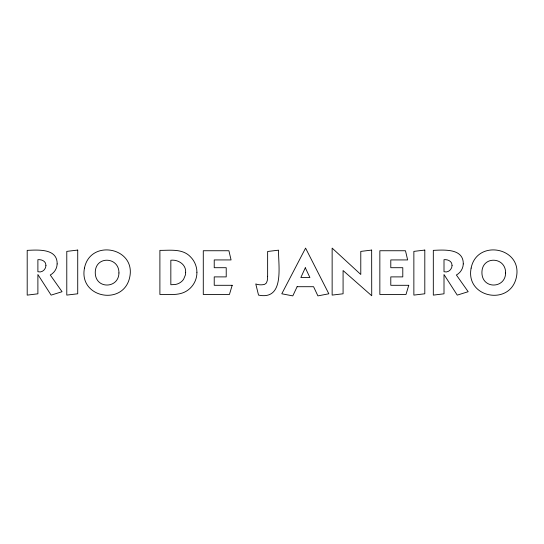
<?xml version="1.0" encoding="UTF-8"?>
<svg xmlns="http://www.w3.org/2000/svg" width="544" height="544" viewBox="0 0 544 544"><rect width="100%" height="100%" fill="white"/><g stroke="black" fill="none" stroke-linecap="round" stroke-linejoin="round"><path stroke-width="0.82" d="M267.634 276.304L267.335 280.357L266.451 282.955L264.649 284.356A15.055 15.055 0 0 1 255.775 283.961L258.529 295.113C285.219 300.58 278.045 264.663 278.576 250.172L267.634 251.478L267.634 276.304M84.47 268.104C78.513 297.826 123.488 306.503 129.717 277.256C136.116 247.35 90.243 238.619 84.47 268.104M471.131 268.104C465.174 297.826 510.15 306.503 516.385 277.256C522.777 247.35 476.904 238.619 471.131 268.104M185.654 272.326L185.416 274.951L183.532 279.432A12.804 12.804 0 0 1 175.29 284.512L170.836 284.73L170.836 260.25C178.065 259.345 186.204 264.404 185.654 272.326M118.939 272.959C118.748 288.776 95.472 289.374 95.261 272.83C94.982 255.524 119.184 256.482 118.939 272.959M196.914 272.258C197.057 279.895 192.943 287.198 186.408 291.128C178.432 295.984 168.722 294.141 159.895 294.488L159.895 250.362C170.143 250.458 182.505 248.418 190.4 256.754C194.541 260.821 196.914 266.451 196.914 272.258M505.6 272.959C505.41 288.776 482.134 289.374 481.923 272.83C481.644 255.524 505.845 256.482 505.6 272.959M57.147 263.928C57.018 268.525 54.346 272.864 50.266 274.999L62.064 291.713L51.122 295.12L37.89 274.53L37.89 293.808L27.2 295.12L27.2 250.362C37.543 249.941 57.514 248.152 57.147 263.928M463.27 263.928C463.141 268.525 460.462 272.864 456.382 274.999L468.18 291.713L457.246 295.12L444.006 274.53L444.006 293.808L433.316 295.12L433.316 250.362C443.659 249.941 463.631 248.152 463.27 263.928M45.948 265.377C46.029 269.484 41.929 273.013 37.89 271.728L37.89 259.672C40.8 259.447 44.016 260.318 45.478 263.065L45.948 265.377M452.071 265.377C452.146 269.484 448.052 273.013 444.006 271.728L444.006 259.672C446.916 259.447 450.133 260.318 451.595 263.065L452.071 265.377M232.186 285.301L229.432 294.488L203.286 294.488L203.286 250.743L228.908 250.743L231.071 259.93L214.227 259.93L214.227 267.702L226.222 267.702L226.222 276.889L214.227 276.889L214.227 285.301L232.186 285.301M408.755 285.301L406.001 294.488L379.848 294.488L379.848 250.743L405.477 250.743L407.64 259.93L390.789 259.93L390.789 267.702L402.791 267.702L402.791 276.889L390.789 276.889L390.789 285.301L408.755 285.301M305.306 267.77L300.846 277.528L309.903 277.528L305.306 267.77M297.126 286.708L292.801 295.888L281.792 293.787L305.578 248.112L328.841 293.787L317.9 295.888L313.575 286.708L297.126 286.708M371.654 250.09L360.781 251.403L360.781 274.468L332.139 248.112L332.139 295.093L343.08 293.787L343.08 270.538L371.722 295.759L371.654 250.09M77.724 250.077L66.783 251.382L66.783 295.093L77.724 293.787L77.724 250.077M424.803 250.077L413.862 251.382L413.862 295.093L424.803 293.787L424.803 250.077"/></g></svg>
